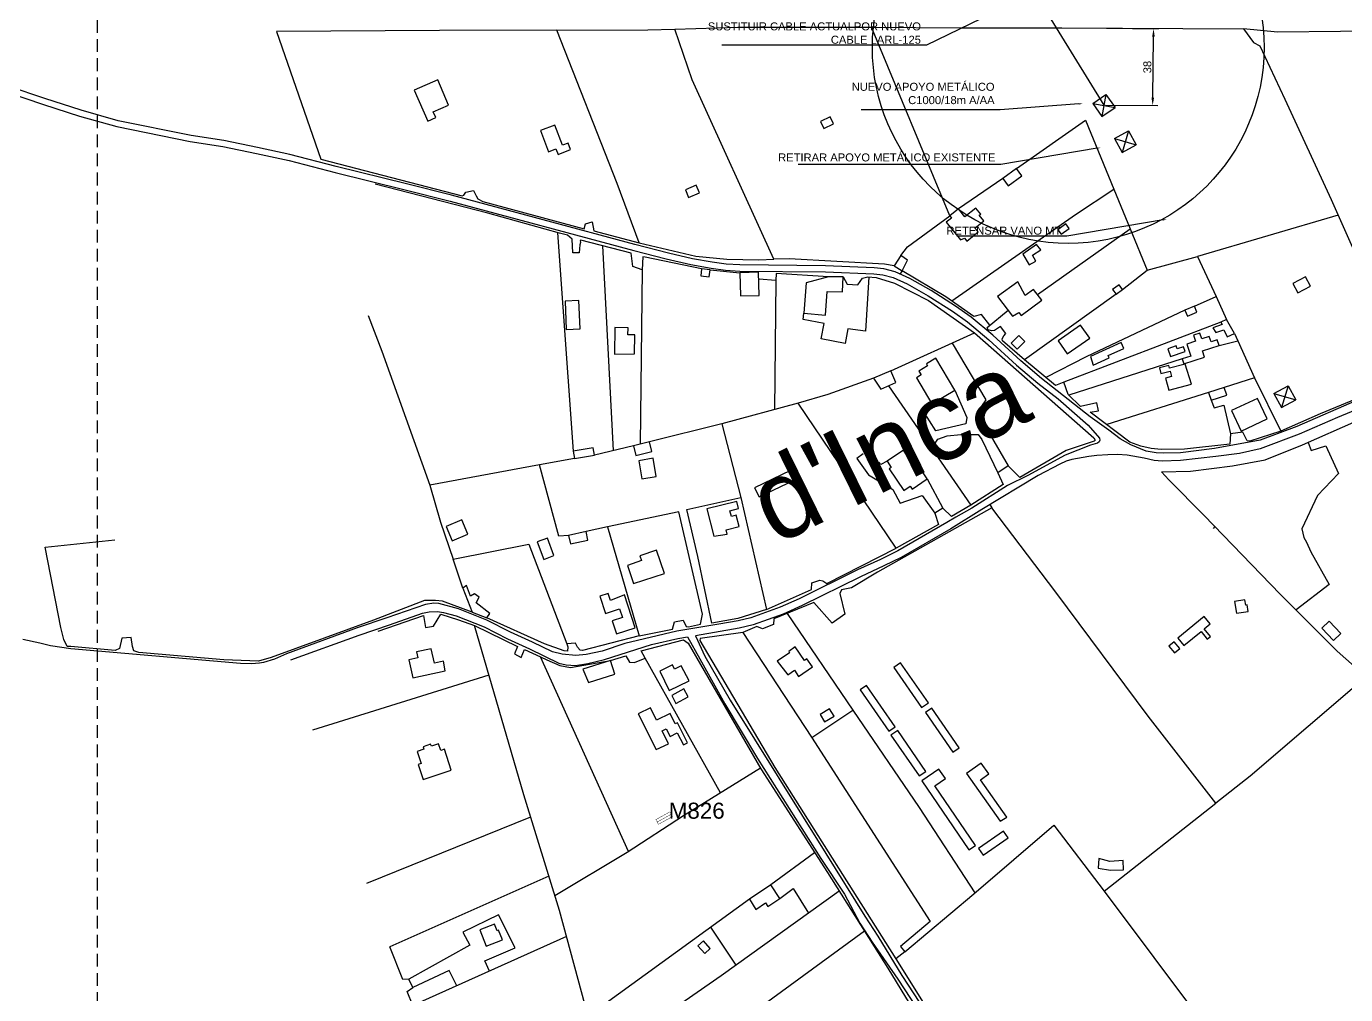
# Model space of a CAD drawing. Header units: millimetres. Extents: x 487814 to 495125, y 4392873 to 4398925.
# Drawn here: x 490261 to 490920, y 4396357 to 4396841 of the extents above; entities that cross this region are included whole.
import ezdxf
from ezdxf import colors
from ezdxf.entities.mleader import LeaderData, LeaderLine
from ezdxf.enums import TextEntityAlignment as Align
from ezdxf.math import Vec2, Vec3

# ---------------------------------------------------------------- set-up
doc = ezdxf.new("R2010")
doc.units = ezdxf.units.MM
doc.linetypes.add('TRAZOS2', pattern=[9.525, 6.35, -3.175])
for name, color, linetype in [('Cartografia_Base', 8, 'Continuous'), ('MT_CABLE_DESMUNTATGE', 3, 'TANCA'), ('MT_CABLE_EXISTENT', 5, 'Continuous'), ('MT_CABLE_NOU', 1, 'Continuous'), ('MT_TEXTES', 7, 'Continuous'), ('Portafusible_posicion', 100, 'Continuous'), ('Portafusible_rotulo', 100, 'Continuous'), ('SITUACIÓ', 4, 'Continuous'), ('Texto_Cartografia_Territorial', 7, 'Continuous'), ('Tramo_MT__15_S_E_Trazado', 5, 'TRAZOS2')]:
    doc.layers.add(name, color=color, linetype=linetype)
doc.styles.get("Standard").update_dxf_attribs({"font": 'arial.ttf'})
doc.linetypes.add('TANCA', pattern='A,1,[136,im3.shx,S=0.1,R=0,X=-0.1,Y=-0.1],0,[136,im3.shx,S=0.1,R=180,X=0.1,Y=0.1],0.0001', length=1.0001)
doc.dimstyles.new('im3', dxfattribs={"dimscale": 2, "dimtxt": 1, "dimasz": 1, "dimexe": 1.25, "dimexo": 0.625, "dimgap": 0.4, "dimtad": 1, "dimdsep": 46, "dimtxsty": 'Standard', "dimcen": 1, "dimclrd": 8, "dimclre": 8, "dimadec": 0, "dimazin": 0, "dimtfac": 1, "dimtmove": 0, "dimatfit": 3, "dimfxl": 1, "dimtfill": 1, "dimarcsym": 0})

# ---------------------------------------------------------------- blocks, each defined once
blk = doc.blocks.new('PORTAFUSIBLES')
at = {"color": 40, "flags": 128}
for points in [[(-1, -0.33, 0.05, 0.05, 0), (-1, 0.34, 0.05, 0.05, 0), (1, 0.34, 0.05, 0.05, 0), (1, -0.33, 0.05, 0.05, 0), (-1, -0.33, 0.05, 0.05, 0)], [(-1, 0, 0.05, 0.05, 0), (1, 0, 0.05, 0.05, 0)]]:
    blk.add_lwpolyline(points, format="xyseb", dxfattribs=at)
blk = doc.blocks.new('TM')
at = {"linetype": 'Continuous', "lineweight": -3}
for p, q in [((0.002, 0.002), (-0.002, -0.002)), ((-0.002, 0.002), (0.002, -0.002)), ((-0.002, 0.002), (-0.002, -0.002)), ((-0.002, 0.002), (0.002, 0.002)), ((0.002, 0.002), (0.002, -0.002)), ((-0.002, -0.002), (0.002, -0.002))]:
    blk.add_line(p, q, dxfattribs=at)
blk = doc.blocks.new('*D13')
at = {"layer": 'Defpoints', "color": 0, "transparency": 16777216}
for p in [(490799.1, 4396839.7), (490823.89, 4396839.43), (490798.68, 4396801.31)]:
    blk.add_point(p, dxfattribs=at)
at = {"layer": 'MT_TEXTES', "color": 8, "lineweight": -2, "transparency": 16777216}
for p, q in [((490800.35, 4396839.69), (490826.39, 4396839.4)), ((490823.51, 4396805.03), (490823.85, 4396835.43)), ((490799.93, 4396801.29), (490825.96, 4396801))]:
    blk.add_line(p, q, dxfattribs=at)
at = {"layer": 'MT_TEXTES', "color": 8, "transparency": 16777216}
for points in [[(490823.18, 4396835.43), (490824.51, 4396835.42), (490823.89, 4396839.43)], [(490822.84, 4396805.04), (490824.18, 4396805.02), (490823.46, 4396801.03)]]:
    blk.add_solid(points, dxfattribs=at)
at = {"layer": 'MT_TEXTES', "color": 0, "transparency": 16777216, "insert": (490820.83, 4396820.26), "char_height": 4, "attachment_point": 5, "rotation": 89.36271, "bg_fill": 3, "box_fill_scale": 1.1, "bg_fill_color": 256, "bg_fill_true_color": 13158600, "bg_fill_transparency": 0}
blk.add_mtext('38', dxfattribs=at)

msp = doc.modelspace()

# ---------------------------------------------------------------- linework, layer by layer
at = {"layer": 'Cartografia_Base'}
for p, q in [((490748.63, 4396764.55, 136.13), (490726.39, 4396749.37, 136.93)), ((490804.08, 4396759.21, 133.52), (490812.23, 4396739.42, 133.39)), ((490916.11, 4396746.26, 134.77), (490845.93, 4396725.51, 134.46)), ((490525.99, 4396737.47, 134.75), (490533.87, 4396628.22, 132.93)), ((490765.91, 4396706.54, 134.43), (490812.23, 4396739.42, 133.39)), ((490812.23, 4396739.42, 133.39), (490820.74, 4396718.77, 133.25)), ((490548.56, 4396730.93, 134.64), (490553.78, 4396628.56, 132.78)), ((490568.3, 4396718.89, 133.92), (490567.34, 4396631.82, 132.86)), ((490602.24, 4396718.88, 134.38), (490617.14, 4396717.43, 134.68)), ((490698.3, 4396718.43, 134.59), (490697.16, 4396716.82, 134.61)), ((490808.38, 4396709.15, 133.71), (490820.74, 4396718.77, 133.25)), ((490635.09, 4396713.63, 134.6), (490634.47, 4396648.92, 134.15)), ((490805.15, 4396706.72, 133.86), (490759.41, 4396673.94, 133.52)), ((490844.3, 4396700.71, 134.51), (490855.12, 4396705.59, 133.74)), ((490855.12, 4396705.59, 133.74), (490860.42, 4396694.07, 133.75)), ((490751.29, 4396698.55, 134.62), (490740.82, 4396689.97, 134.69)), ((490857.56, 4396692.72, 133.14), (490779.02, 4396662.68, 132.99)), ((490692.67, 4396668.44, 134.79), (490734.44, 4396687.4, 136.2)), ((490856.65, 4396681.09, 133.67), (490865.98, 4396683.45, 134.12)), ((490864.34, 4396687.07, 134.13), (490865.98, 4396683.45, 134.12)), ((490838.22, 4396674.34, 133.67), (490781.53, 4396656.24, 133.25)), ((490874.39, 4396664.89, 134.85), (490887.44, 4396638.26, 134.85)), ((490691.46, 4396660.85, 134), (490732.54, 4396601.28, 133.2)), ((490851.42, 4396657.64, 133.44), (490800.47, 4396641.54, 132.31)), ((490608.15, 4396641.91, 133.46), (490572.07, 4396632.95, 133.39)), ((490563.94, 4396631, 133.96), (490544.45, 4396626.32, 134.03)), ((490534.45, 4396624.67, 134.3), (490516.96, 4396621.41, 134.26)), ((490516.96, 4396621.41, 134.26), (490462.19, 4396611.33, 133.92)), ((490710.84, 4396614.39, 131.55), (490718.65, 4396599.72, 131.36)), ((490742.1, 4396601.55, 131.28), (490743, 4396600, 131.2)), ((490551.06, 4396590.43, 133.17), (490540.31, 4396588.13, 133.28)), ((490854.49, 4396590.58, 131.28), (490853.73, 4396589.68, 131.25)), ((490478.74, 4396559.82, 135.59), (490473.86, 4396574.27, 135.29)), ((490640.81, 4396547.17, 132.39), (490673.65, 4396498.87, 131.24)), ((490561.51, 4396428.22, 130.02), (490517.58, 4396525.44, 131.9)), ((490607.46, 4396457.45, 130.66), (490569.75, 4396524.77, 131.93)), ((490491.74, 4396516.39, 131.69), (490403.5, 4396488.88, 131.91)), ((490653.05, 4396485.12, 131.17), (490673.65, 4396498.87, 131.24)), ((490512.6, 4396445.39, 131.27), (490430.64, 4396412.11, 130.32)), ((490654.53, 4396427.52, 130.32), (490632.67, 4396411.51, 130.25)), ((490521.7, 4396415.83, 131.08), (490442.19, 4396380.56, 129.39)), ((490799.22, 4396408.4, 130.07), (490856.89, 4396331.41, 129.54)), ((490621.89, 4396404.41, 130.02), (490541.35, 4396345.92, 128.69)), ((490602.42, 4396390.27, 127.13), (490615.12, 4396371.33, 127.05)), ((490699.68, 4396378.01, 129.5), (490695.13, 4396374.49, 127.79)), ((490695.13, 4396374.49, 127.79), (490762.41, 4396267.37, 127.83))]:
    msp.add_line(p, q, dxfattribs=at)
for points in [[(490584.6, 4396839.24, 134.29), (490616.16, 4396840.15, 134.6), (490682.91, 4396840.18, 135.61)], [(490682.91, 4396840.18, 135.61), (490727.06, 4396839.8, 135.02), (490778.13, 4396839.83, 134.53), (490868.81, 4396839.45, 134.03)], [(490697.58, 4396726.04, 137.12), (490700.85, 4396730.35, 137.12), (490722.01, 4396745.86, 135.63), (490682.91, 4396840.18, 135.61)], [(490479.22, 4396756.17, 137.03), (490480.18, 4396757.78, 137.03), (490483.96, 4396758.61, 137.03), (490485.31, 4396755.84, 136.5), (490486.22, 4396754.42, 136.5), (490488.71, 4396753.04, 136.23), (490539.26, 4396739.36, 135.13), (490539.93, 4396741.97, 135.13), (490543.33, 4396742.9, 135.13), (490544.21, 4396738.48, 134.94), (490566.79, 4396732.42, 134.56), (490555.79, 4396762.01, 135.4), (490525.65, 4396838.64, 134.53), (490466.98, 4396838.54, 135.25), (490385.57, 4396838.03, 137.49), (490407.77, 4396774.16, 137.75), (490478.38, 4396755.82, 137.03), (490479.22, 4396756.17, 137.03)], [(490525.65, 4396838.64, 135.25), (490571.14, 4396838.86, 134.15), (490584.6, 4396839.24, 134.29)], [(490634.11, 4396724.17, 134.96), (490593.32, 4396813.93, 135.4), (490584.6, 4396839.24, 134.29)], [(490948.81, 4396838.29, 132.8), (490885.92, 4396837.71, 133.64), (490868.81, 4396839.45, 134.03)], [(490868.81, 4396839.45, 134.03), (490873.79, 4396832.6, 133.15), (490876.94, 4396830.95, 132.95), (490889.48, 4396804.22, 132.97), (490912.65, 4396753.98, 133.41), (490928.01, 4396719.58, 135.08), (490933.62, 4396708.83, 135.18), (490939.61, 4396699.99, 134.99), (490946.53, 4396691.27, 134.92), (490961.58, 4396675.08, 135.02), (490966.22, 4396669.63, 135.07), (490940.58, 4396660.8, 136.1), (490907.14, 4396646.98, 135.07), (490887.44, 4396638.26, 134.85)], [(490471.59, 4396801.16, 135.06), (490466.23, 4396813.91, 135), (490454.4, 4396808.76, 135), (490461.14, 4396793.25, 135.41), (490465.18, 4396795.01, 135.32), (490463.95, 4396797.84, 135.21), (490471.59, 4396801.16, 135.06)], [(490250.92, 4396807.63, 136.95), (490269.15, 4396801.62, 136.7), (490287.21, 4396795.73, 136.57), (490305.77, 4396790.47, 136.9), (490342.48, 4396782.99, 136.83), (490358.73, 4396780.58, 136.69), (490375.65, 4396777.11, 136.65), (490391.84, 4396773.52, 136.79), (490414.91, 4396767.59, 136.85), (490449.27, 4396759.14, 136.68), (490472.44, 4396753.2, 136.18), (490564.19, 4396728.56, 133.53), (490580.3, 4396724.46, 133.52), (490592.72, 4396721.5, 133.6), (490602.86, 4396719.67, 133.64), (490609.91, 4396718.76, 133.76), (490617.18, 4396718.32, 133.91), (490659.95, 4396717.9, 134.79), (490684.09, 4396716.85, 134.53), (490688.63, 4396716.37, 134.53), (490693.8, 4396715.03, 134.63), (490700.69, 4396711.84, 134.57), (490711.23, 4396705.91, 133.96), (490723.34, 4396698.25, 133.75), (490730.87, 4396692.86, 133.37), (490741.56, 4396683.85, 132.82), (490755.48, 4396671.3, 132.7), (490766.01, 4396662.27, 132.68), (490776.15, 4396654.4, 131.97), (490791.14, 4396641.25, 131.73), (490796.93, 4396634.75, 131.59), (490797.09, 4396633.79, 131.58), (490796.69, 4396632.87, 131.54), (490795.82, 4396632.21, 131.49), (490792.44, 4396631.34, 131.4), (490779.66, 4396626.28, 131.24), (490761.07, 4396616.09, 131.32), (490750.89, 4396611.15, 131.34), (490733.01, 4396599.73, 131.25), (490725.02, 4396595.34, 131.33), (490720.55, 4396592.56, 131.34), (490696.13, 4396578.46, 131.21), (490687.42, 4396574.13, 131.1), (490676.01, 4396568.93, 131.08), (490646.75, 4396554.43, 131), (490637.29, 4396550.24, 130.98), (490622.64, 4396544.92, 130.81), (490616.26, 4396543.51, 130.41), (490606.61, 4396541.72, 130.3), (490585.59, 4396538.32, 130.01), (490559.71, 4396532.16, 130.49), (490548.36, 4396528.31, 130.32), (490540.4, 4396526.67, 130.33), (490535.14, 4396526.11, 130.44), (490528.41, 4396526.88, 130.52), (490523.49, 4396527.96, 131.14), (490513.57, 4396532.75, 131.74), (490502.54, 4396537.79, 131.74), (490490.78, 4396543.84, 132.36), (490476.54, 4396549.42, 132.67), (490466.75, 4396552.09, 132.71), (490464.21, 4396552.23, 132.62), (490459.99, 4396551.71, 132.32), (490440.77, 4396544.94, 132.44), (490425.92, 4396539.9, 132.39), (490390.56, 4396527.03, 133.04), (490387.63, 4396525.57, 133.04), (490384.59, 4396524.3, 133.24), (490379.1, 4396522.67, 133.36), (490377.05, 4396522.38, 133.32), (490373.04, 4396522.03, 133.33), (490367.6, 4396522.2, 133.35), (490282.78, 4396529.47, 136.6), (490272.7, 4396530.92, 137), (490267.32, 4396532.27, 136.98), (490258.87, 4396534.12, 136.89)], [(490925.37, 4396653.57, 133.78), (490895.51, 4396640.66, 132.62), (490877.24, 4396633.85, 132.13), (490854.4, 4396629.53, 131.72), (490837.34, 4396627.36, 131.2), (490828.69, 4396627.33, 131.08), (490825.28, 4396627.5, 131.1), (490820.26, 4396628.3, 131.03), (490812.62, 4396631.41, 131.54), (490807.16, 4396634.48, 131.53), (490801.6, 4396638.73, 131.66), (490792.26, 4396645.49, 131.73), (490767.94, 4396664.6, 132.68), (490757.64, 4396673.43, 132.7), (490743.5, 4396686.17, 132.82), (490732.8, 4396695.2, 133.37), (490724.98, 4396700.79, 133.75), (490712.79, 4396708.51, 133.96), (490702.09, 4396714.54, 134.57), (490694.83, 4396717.9, 134.63), (490689.16, 4396719.35, 134.53), (490684.28, 4396719.89, 134.53), (490659.98, 4396720.93, 134.79), (490617.2, 4396721.35, 133.91), (490610.34, 4396721.76, 133.76), (490603.29, 4396722.68, 133.64), (490593.4, 4396724.46, 133.6), (490581.48, 4396727.29, 133.52), (490564.66, 4396731.56, 133.53), (490472.99, 4396756.19, 136.18), (490450.6, 4396761.93, 136.68), (490415.42, 4396770.58, 136.85), (490392.26, 4396776.53, 136.79), (490376.13, 4396780.11, 136.65), (490359.31, 4396783.56, 136.69), (490342.9, 4396785.99, 136.83), (490306.48, 4396793.42, 136.9), (490288.04, 4396798.65, 136.57), (490269.83, 4396804.59, 136.7), (490251.95, 4396810.48, 136.95)], [(490659.12, 4396789.56, 138.59), (490663.91, 4396791.89, 138.59), (490662.23, 4396795.34, 138.59), (490657.44, 4396793.01, 138.59), (490659.12, 4396789.56, 138.59)], [(490526.27, 4396776.63, 133.85), (490532.55, 4396779.03, 133.6), (490531.32, 4396782.25, 133.65), (490528.48, 4396781.17, 133.76), (490524.66, 4396791.2, 133.9), (490517.48, 4396788.47, 134.18), (490521.52, 4396777.87, 134.03), (490525.23, 4396779.36, 133.89), (490526.27, 4396776.63, 133.85)], [(490755.46, 4396769.54, 134.39), (490789.87, 4396793.68, 133.75), (490804.08, 4396759.21, 133.52)], [(490751.3, 4396760.91, 136.66), (490758.13, 4396765.9, 136.66), (490755.46, 4396769.54, 136.66), (490748.63, 4396764.55, 136.66), (490751.3, 4396760.91, 136.66)], [(490598.03, 4396719.4, 134.38), (490569.86, 4396725.28, 134.6), (490568.63, 4396725.41, 134.6), (490568.3, 4396718.89, 134.53), (490563.6, 4396720.52, 134.56), (490562.81, 4396727.3, 134.6), (490537.7, 4396733.7, 135.17), (490537.41, 4396733.57, 135.17), (490537.49, 4396732.51, 135.17), (490537.16, 4396731.36, 135.17), (490536.77, 4396727.35, 135.02), (490533.76, 4396727.34, 135.13), (490533.39, 4396734.23, 135.66), (490531.02, 4396736.27, 135.85), (490527.03, 4396737.18, 135.93), (490491.28, 4396747.19, 136.23), (490434.89, 4396761.68, 138.05)], [(490591.55, 4396755.13, 138.06), (490596.91, 4396757.42, 138.06), (490595.29, 4396761.22, 138.06), (490589.93, 4396758.93, 138.06), (490591.55, 4396755.13, 138.06)], [(490723.07, 4396703.38, 134.66), (490784.85, 4396746.64, 135.26), (490804.08, 4396759.21, 133.52)], [(490727.39, 4396733.95, 133.79), (490729.38, 4396734.73, 133.77), (490730.53, 4396733.29, 133.76), (490736.22, 4396737.85, 133.69), (490734.65, 4396739.8, 133.71), (490739.1, 4396743.37, 133.66), (490736.82, 4396746.2, 133.68), (490737.52, 4396746.76, 133.68), (490735.11, 4396749.77, 133.71), (490729.6, 4396745.36, 133.77), (490726.39, 4396749.37, 133.81), (490722.01, 4396745.86, 133.86), (490722.87, 4396744.79, 133.85), (490720.33, 4396742.75, 133.88), (490727.39, 4396733.95, 133.79)], [(490777.68, 4396736.66, 135.42), (490781.71, 4396739.59, 135.42), (490780.01, 4396741.92, 135.42), (490775.99, 4396738.98, 135.42), (490777.68, 4396736.66, 135.42)], [(490566.79, 4396732.42, 135.02), (490595.09, 4396725.79, 134.56), (490610.7, 4396724.19, 134.72), (490626.61, 4396723.96, 134.83), (490634.11, 4396724.17, 134.96)], [(490761.77, 4396721.34, 135.98), (490765.14, 4396723.21, 135.98), (490763.37, 4396726.32, 135.98), (490767.62, 4396728.84, 135.98), (490765.47, 4396731.54, 135.98), (490758.58, 4396726.71, 135.98), (490761.77, 4396721.34, 135.98)], [(490694.19, 4396720.96, 135.82), (490689.49, 4396721.74, 135.97), (490641.86, 4396724.38, 135.1), (490634.11, 4396724.17, 134.96)], [(490698.3, 4396718.43, 137.61), (490701, 4396723.72, 137.61), (490697.58, 4396726.04, 137.61), (490694.19, 4396720.96, 137.61), (490698.3, 4396718.43, 137.61)], [(490820.74, 4396718.77, 133.25), (490845.93, 4396725.51, 133.71), (490855.12, 4396705.59, 133.74)], [(490601.81, 4396715.42, 135.72), (490602.24, 4396718.88, 135.72), (490598.03, 4396719.4, 135.72), (490597.6, 4396715.95, 135.72), (490601.81, 4396715.42, 135.72)], [(490617.46, 4396705.86, 133.47), (490626.8, 4396706.12, 133.81), (490626.48, 4396717.68, 134.23), (490617.14, 4396717.43, 133.88), (490617.46, 4396705.86, 133.47)], [(490661.51, 4396715.48, 137.41), (490635.33, 4396717.02, 136.04), (490635.09, 4396713.63, 135.78), (490626.58, 4396714.27, 135.25)], [(490681.61, 4396715.33, 134.46), (490679.92, 4396688.25, 133.61), (490671.07, 4396689.37, 133.55), (490669.82, 4396682.01, 133.3), (490657.84, 4396684.5, 133.49), (490659.22, 4396692.11, 133.77), (490648.74, 4396694.11, 133.74), (490649.16, 4396697.33, 133.87)], [(490659.88, 4396696.32, 133.93), (490660.72, 4396708.03, 134.38), (490668.38, 4396707.83, 134.24), (490668.78, 4396715.36, 134.53), (490661.51, 4396715.48, 134.66), (490650.24, 4396712.37, 134.41), (490649.16, 4396697.33, 133.87), (490659.88, 4396696.32, 133.93)], [(490668.78, 4396715.36, 137.45), (490670.8, 4396711.77, 136.61), (490676.19, 4396711.49, 136.76), (490678.42, 4396714.81, 137.11), (490681.12, 4396715.37, 137.14), (490685.2, 4396715.02, 137.33), (490694.5, 4396712.18, 137.26), (490711.36, 4396703.64, 137.14), (490734.44, 4396687.4, 136.2)], [(490887.44, 4396638.26, 134.85), (490872.02, 4396633.31, 134.54), (490870.69, 4396633.36, 134.54), (490868.59, 4396637.72, 134.54), (490862.38, 4396637, 134.54), (490862.09, 4396631.83, 134.88), (490839.43, 4396629.19, 134.85), (490827.74, 4396629.05, 134.66), (490822.78, 4396629.63, 134.66), (490817.61, 4396630.73, 134.66), (490812.09, 4396632.79, 134.66), (490792.26, 4396647.69, 134.85), (490796.38, 4396648.49, 134.54), (490795.47, 4396652.48, 134.51), (490787.44, 4396650.65, 134.51), (490781.2, 4396656.54, 134.51), (490779.02, 4396662.68, 134.51), (490774.87, 4396661.05, 134.51), (490759.41, 4396673.94, 135.45), (490748.37, 4396683.43, 135.3), (490748.26, 4396684.39, 135.3), (490749.07, 4396685.94, 135.3), (490749.99, 4396687.1, 135.64), (490747.35, 4396690.64, 135.68), (490744.34, 4396688.63, 135.68), (490742.84, 4396688.43, 135.68), (490741.27, 4396688.96, 135.68), (490740.82, 4396689.97, 135.68), (490742.13, 4396691.25, 135.68), (490737.98, 4396696.63, 135.68), (490734.1, 4396695.51, 135.53), (490720.13, 4396705.49, 136.25), (490698.3, 4396718.43, 137.2)], [(490896.01, 4396707.43, 137.93), (490902.32, 4396710.82, 137.93), (490899.82, 4396715.48, 137.93), (490893.51, 4396712.09, 137.93), (490896.01, 4396707.43, 137.93)], [(490753.45, 4396695.74, 132.9), (490756.51, 4396697.63, 132.87), (490757.74, 4396696.03, 132.81), (490768.03, 4396703.79, 132.69), (490763.91, 4396709.15, 132.86), (490759.71, 4396706.13, 132.91), (490756.09, 4396712.9, 133.09), (490745.88, 4396705.59, 133.22), (490753.45, 4396695.74, 132.9)], [(490805.15, 4396706.72, 135.04), (490808.38, 4396709.15, 135.04), (490806.64, 4396711.45, 135.04), (490803.42, 4396709.02, 135.04), (490805.15, 4396706.72, 135.04)], [(490530.42, 4396689.09, 132.34), (490537.35, 4396689.39, 132.07), (490536.74, 4396703.55, 132.68), (490529.81, 4396703.26, 132.94), (490530.42, 4396689.09, 132.34)], [(490431.36, 4396696.09, 136.95), (490438.26, 4396678.27, 136.12), (490462.19, 4396611.33, 133.92)], [(490839.53, 4396698.71, 134.51), (490790.17, 4396675.39, 133.14), (490770.1, 4396665.03, 133.14)], [(490840.8, 4396695.67, 134.7), (490845.57, 4396697.67, 134.7), (490844.3, 4396700.71, 134.7), (490839.53, 4396698.71, 134.7), (490840.8, 4396695.67, 134.7)], [(490554.49, 4396676.78, 131.37), (490564.42, 4396677, 131.56), (490564.59, 4396686.37, 131.87), (490561.19, 4396686.43, 131.81), (490561.25, 4396689.92, 131.93), (490554.74, 4396690.05, 131.85), (490554.49, 4396676.78, 131.37)], [(490780.74, 4396676.85, 132.33), (490792.04, 4396684.73, 132.06), (490787.47, 4396691.28, 132.06), (490776.17, 4396683.41, 132.31), (490780.74, 4396676.85, 132.33)], [(490854.95, 4396687.61, 135.11), (490859.05, 4396688.98, 135.11), (490860.68, 4396685.43, 135.11), (490864.34, 4396687.07, 135.11), (490860.42, 4396694.07, 135.11), (490857.56, 4396692.72, 135.11), (490858.25, 4396691.59, 135.11), (490853.45, 4396689.86, 135.11), (490854.95, 4396687.61, 135.11)], [(490723.26, 4396682.33, 132.98), (490740.06, 4396653.97, 132.25), (490735.73, 4396647.6, 132.19), (490751.32, 4396620.9, 131.56)], [(490734.44, 4396687.4, 136.2), (490794.07, 4396634.96, 134.11), (490794.77, 4396633.72, 134.11), (490794.22, 4396633.19, 134.11), (490780.19, 4396628.63, 134.11), (490757.1, 4396615.13, 133.96), (490751.32, 4396620.9, 134.34), (490746.04, 4396617.38, 134.34), (490748.75, 4396611.54, 134.34), (490732.54, 4396601.28, 133.2)], [(490755.8, 4396679.18, 135.3), (490759.64, 4396683.05, 135.3), (490756.58, 4396686.08, 135.3), (490752.75, 4396682.2, 135.3), (490755.8, 4396679.18, 135.3)], [(490793.64, 4396671.21, 131.78), (490801.68, 4396674.86, 131.67), (490801.14, 4396676.07, 131.68), (490809.04, 4396679.65, 131.58), (490807.73, 4396682.53, 131.6), (490792.35, 4396675.55, 131.9), (490793.64, 4396671.21, 131.78)], [(490839.05, 4396671.84, 131.74), (490849.41, 4396675.31, 132), (490848.37, 4396678.4, 132.01), (490856.65, 4396681.09, 132.21), (490855.69, 4396683.95, 132.22), (490852.64, 4396682.93, 132.14), (490851.74, 4396685.6, 132.14), (490847.99, 4396684.34, 132.05), (490847, 4396687.29, 132.05), (490843.89, 4396686.25, 131.97), (490844.91, 4396683.22, 131.97), (490840.46, 4396681.73, 131.86), (490842.46, 4396675.77, 131.85), (490838.22, 4396674.34, 131.75), (490839.05, 4396671.84, 131.74)], [(490865.98, 4396683.45, 134.12), (490874.39, 4396664.89, 134.09), (490859.2, 4396660.1, 133.75)], [(490832.44, 4396675.52, 134.92), (490839.72, 4396678.01, 134.92), (490838.81, 4396680.4, 134.92), (490835.7, 4396679.34, 134.92), (490835.17, 4396680.89, 134.92), (490831.08, 4396679.5, 134.92), (490832.44, 4396675.52, 134.92)], [(490713.17, 4396651.85, 132.15), (490724.64, 4396658.69, 132.32), (490715.1, 4396674.68, 132.73), (490710.35, 4396671.97, 132.66), (490710.97, 4396670.93, 132.61), (490706.61, 4396668.33, 132.54), (490707.78, 4396666.37, 132.44), (490705.37, 4396664.93, 132.4), (490713.17, 4396651.85, 132.15)], [(490831.46, 4396658.72, 131.41), (490842.94, 4396661.72, 131.74), (490839.72, 4396671.72, 131.76), (490831.94, 4396669.68, 131.56), (490831.55, 4396671.15, 131.57), (490826.86, 4396669.93, 131.41), (490827.59, 4396667.14, 131.4), (490832.12, 4396668.32, 131.55), (490832.84, 4396665.57, 131.53), (490829.88, 4396664.79, 131.44), (490831.46, 4396658.72, 131.41)], [(490683.9, 4396664.69, 133.24), (490661.1, 4396656.58, 133.46), (490646.33, 4396652.19, 133.44)], [(490687.6, 4396659.19, 132.36), (490695.15, 4396662.62, 132.42), (490692.67, 4396668.44, 132.74), (490683.9, 4396664.69, 132.62), (490687.6, 4396659.19, 132.36)], [(491018.17, 4396569.28, 134.61), (490938.82, 4396507.83, 132.98), (490915.58, 4396528.3, 133.63), (490887.24, 4396556.87, 133.25), (490849.13, 4396596.09, 132.83), (490831.57, 4396613.9, 132.6), (490827.85, 4396617.98, 133.36), (490842.28, 4396618.32, 133.32), (490863.41, 4396620.99, 133.7), (490879.68, 4396623.95, 134.08), (490898.34, 4396631.42, 134.46), (490925.43, 4396643.46, 136.25), (490928.43, 4396640.63, 135.72), (490936.19, 4396643.4, 135.72), (490936.28, 4396648.01, 136.1), (490953.24, 4396653.65, 135.72), (490961.82, 4396655.62, 135.79), (490958.87, 4396661.48, 136.28), (490967.27, 4396663.26, 136.63), (490971.2, 4396663.26, 136.63), (490974.45, 4396662.83, 136.63), (490983.59, 4396659.26, 136.63)], [(490941.9, 4396656.01, 134.31), (490915.9, 4396645.12, 133.58), (490896.71, 4396636.84, 132.69), (490877.1, 4396629.4, 132.08), (490866.78, 4396627.11, 132.06), (490854.97, 4396625.56, 131.56), (490837.34, 4396623.57, 131.51), (490828.2, 4396623.22, 131.3), (490824.21, 4396623.66, 131.18), (490819.2, 4396624.81, 131.06), (490810.76, 4396626.23, 131.68), (490805.85, 4396626.61, 131.64), (490801.01, 4396626.51, 131.57), (490795.59, 4396626.07, 131.44), (490791.49, 4396625.56, 131.39), (490783.03, 4396624.11, 131.3), (490780.23, 4396623.23, 131.37), (490777, 4396621.74, 131.37), (490766.22, 4396616.04, 131.29), (490738.15, 4396599.17, 131.29), (490722.61, 4396589.52, 131.34), (490697.77, 4396575.17, 131.21), (490689.17, 4396570.89, 131.1), (490677.43, 4396565.54, 131.08), (490648.3, 4396551.1, 131), (490638.71, 4396546.85, 130.98), (490623.73, 4396541.41, 130.81), (490616.74, 4396539.86, 130.41), (490594.99, 4396536.05, 130.01), (490599.67, 4396525.85, 129.52), (490612.24, 4396503.77, 129.7), (490660.18, 4396427.12, 129.42), (490679.53, 4396395.8, 127.84), (490686.03, 4396385.88, 127.57), (490698.07, 4396366.13, 127.72), (490727.01, 4396321.81, 126.46)], [(490724.64, 4396658.69, 132.32), (490730.63, 4396645.06, 132.15), (490730.12, 4396642, 132.09), (490715.08, 4396638.43, 131.95), (490708.71, 4396648.37, 132.07), (490713.17, 4396651.85, 132.15)], [(490852.66, 4396653.75, 134.89), (490860.44, 4396656.21, 134.89), (490859.2, 4396660.1, 134.89), (490851.42, 4396657.64, 134.89), (490852.66, 4396653.75, 134.89)], [(490630.54, 4396549.11, 132.86), (490652.94, 4396559.08, 132.59), (490653.19, 4396562.4, 132.59), (490657.11, 4396563.82, 132.59), (490658.65, 4396563.44, 132.59), (490660.63, 4396562.09, 132.59), (490695.22, 4396579.77, 133.31), (490646.33, 4396652.19, 133.44), (490608.15, 4396641.91, 133.46), (490617.6, 4396605.12, 132.9), (490630.54, 4396549.11, 132.86)], [(490852.66, 4396653.75, 131.89), (490854.11, 4396649.92, 131.89), (490858.94, 4396651.2, 132.01), (490862.38, 4396637, 131.99)], [(490867.7, 4396638.34, 132.15), (490880.65, 4396644.4, 132.3), (490875.86, 4396654.64, 132.46), (490862.91, 4396648.58, 132.07), (490867.7, 4396638.34, 132.15)], [(490712.99, 4396629.63, 131.8), (490716.1, 4396634.35, 131.89), (490720.69, 4396635.88, 131.94), (490727.57, 4396636.65, 131.99), (490736.24, 4396636.65, 131.95), (490738.02, 4396634.1, 131.88), (490746.04, 4396617.38, 131.5)], [(490534.45, 4396624.67, 134.89), (490544.45, 4396626.32, 134.89), (490543.87, 4396629.87, 134.89), (490533.87, 4396628.22, 134.89), (490534.45, 4396624.67, 134.89)], [(490565.11, 4396626.12, 135.68), (490573.24, 4396628.07, 135.68), (490572.07, 4396632.95, 135.68), (490563.94, 4396631, 135.68), (490565.11, 4396626.12, 135.68)], [(490901.12, 4396632.66, 133.74), (490902.6, 4396628.59, 133.59), (490909.98, 4396630.94, 134.69), (490916.35, 4396617.14, 134.88), (490905.75, 4396606.1, 134.35), (490898.02, 4396589.52, 133.97), (490898.99, 4396585.17, 133.97), (490900.39, 4396582.8, 133.97), (490902.54, 4396577.94, 133.97), (490911.61, 4396561.61, 133.82), (490895.14, 4396548.91, 132.94)], [(490573.89, 4396624.71, 130.94), (490566.7, 4396623.5, 130.88), (490568.09, 4396614.52, 130.81), (490575.3, 4396615.64, 130.86), (490573.89, 4396624.71, 130.94)], [(490678.82, 4396626.88, 131.56), (490675.59, 4396624.67, 131.51), (490681.45, 4396616.52, 131.41), (490693.68, 4396609.13, 131.37), (490697.25, 4396602.25, 131.34), (490708.2, 4396606.07, 131.4), (490714.6, 4396597.27, 131.34)], [(490690.71, 4396623.27, 131.57), (490687.56, 4396621.61, 131.53), (490686.64, 4396622.7, 131.54)], [(490699.06, 4396608.56, 131.39), (490702.34, 4396610.7, 131.44), (490703.29, 4396609.29, 131.42), (490710.84, 4396614.39, 131.55), (490706.63, 4396620.63, 131.62), (490705.83, 4396620.09, 131.61), (490701.51, 4396626.48, 131.68), (490700.78, 4396625.98, 131.67), (490698.89, 4396628.79, 131.71), (490690.71, 4396623.27, 131.57), (490692.84, 4396620.1, 131.53), (490691.76, 4396619.37, 131.51), (490699.06, 4396608.56, 131.39)], [(490531.43, 4396586.04, 132.97), (490526.64, 4396585.75, 132.55), (490516.96, 4396621.41, 134.26)], [(490626.75, 4396605.41, 130.97), (490644.65, 4396613.91, 131.3), (490642.44, 4396618.55, 131.24), (490624.49, 4396610.02, 131.03), (490626.75, 4396605.41, 130.97)], [(490462.19, 4396611.33, 133.92), (490467.58, 4396592.82, 134.91), (490473.86, 4396574.27, 135.29)], [(490630.54, 4396549.11, 132.86), (490616.13, 4396544.69, 132.59), (490603.2, 4396542.34, 132.14), (490596.13, 4396575.6, 130.55), (490590.67, 4396599.13, 130.48), (490617.6, 4396605.12, 132.9)], [(490604.18, 4396585.76, 130.58), (490610.85, 4396586.73, 130.63), (490610.29, 4396588.94, 130.66), (490616.75, 4396590.59, 130.71), (490615.3, 4396596.27, 130.79), (490612.93, 4396595.67, 130.77), (490612.2, 4396598.53, 130.8), (490616.51, 4396599.63, 130.84), (490615.6, 4396603.18, 130.88), (490600.7, 4396599.37, 130.76), (490604.18, 4396585.76, 130.58)], [(490566.87, 4396535.9, 132.72), (490583.46, 4396539.25, 132.18), (490584.52, 4396542.99, 132.18), (490588.79, 4396543.87, 132.18), (490590.35, 4396540.57, 132.21), (490591.5, 4396540.42, 132.71), (490597.48, 4396541.78, 129.93), (490598.5, 4396546.76, 130.18), (490586.71, 4396598.02, 132.82), (490551.06, 4396590.43, 133.17), (490566.87, 4396535.9, 132.72)], [(490743, 4396600, 132.35), (490685.91, 4396567.71, 132.08), (490672.95, 4396559.9, 132.16), (490668.01, 4396558.94, 132.16), (490667.16, 4396557.2, 132.16), (490669.58, 4396546.81, 131.4), (490663.2, 4396542.22, 131.47), (490654.14, 4396552.6, 131.66), (490634.08, 4396544.42, 132.12), (490634.04, 4396541.63, 132.16), (490628.48, 4396539.41, 131.32), (490625.68, 4396540.67, 131.32), (490618.59, 4396537.71, 131.02), (490652.95, 4396485.27, 129.92), (490712.27, 4396393.15, 128.36), (490697.49, 4396380.71, 128.59), (490699.68, 4396378.01, 128.55), (490734, 4396406.99, 129.2), (490773.99, 4396441.4, 130.79), (490799.22, 4396408.4, 130.49), (490855.09, 4396452.37, 130.98), (490821.26, 4396495.81, 131.66), (490774.98, 4396557.87, 131.63), (490743, 4396600, 132.35)], [(490732.54, 4396601.28, 133.2), (490722.96, 4396595.56, 133.35), (490718.65, 4396599.72, 133.96), (490714.6, 4396597.27, 133.65), (490716.46, 4396591.65, 133.12), (490695.22, 4396579.77, 133.31)], [(490473.32, 4396583.43, 132.03), (490481.18, 4396586.71, 131.85), (490478.16, 4396593.96, 131.76), (490470.3, 4396590.68, 131.94), (490473.32, 4396583.43, 132.03)], [(490483.4, 4396547.72, 134.3), (490468.55, 4396553.37, 133.92), (490465.11, 4396553.65, 133.84), (490459.56, 4396553.62, 133.73), (490434, 4396543.86, 133.73), (490382.98, 4396525.2, 134.38), (490376.56, 4396523.34, 134.38), (490359.22, 4396523.95, 134.53), (490316.71, 4396527.64, 136.54), (490314.22, 4396528.47, 136.8), (490313.61, 4396530.66, 136.95), (490312.88, 4396535.06, 137.18), (490308.25, 4396534.86, 137.67), (490307.12, 4396529.67, 137.67), (490304.95, 4396528.57, 137.67), (490282.76, 4396530.68, 137.9), (490280.89, 4396530.67, 137.42), (490279.27, 4396534.1, 137.85), (490277.76, 4396540.13, 138.07), (490269.95, 4396580.35, 139.27), (490304.71, 4396584, 139.67)], [(490519.11, 4396574.17, 131.15), (490524.26, 4396576.13, 131.1), (490520.94, 4396584.84, 131.07), (490515.8, 4396582.88, 131.31), (490519.11, 4396574.17, 131.15)], [(490532.58, 4396581.98, 133.71), (490541.25, 4396583.72, 133.71), (490540.31, 4396588.13, 133.71), (490531.43, 4396586.04, 133.71), (490532.58, 4396581.98, 133.71)], [(490473.86, 4396574.27, 135.29), (490511.75, 4396581.83, 132.25), (490530.65, 4396531.9, 132.91)], [(490564.04, 4396562.06, 130.22), (490579.56, 4396567.18, 130.2), (490575.57, 4396578.81, 130.34), (490567.19, 4396575.93, 130.26), (490567.99, 4396573.59, 130.23), (490560.92, 4396571.16, 130.27), (490564.04, 4396562.06, 130.22)], [(490490.75, 4396544.95, 132.35), (490492.22, 4396547.13, 132.29), (490485.37, 4396552.52, 132.41), (490486.83, 4396555.34, 132.34), (490484.51, 4396557.03, 132.39), (490482.53, 4396555.72, 132.45), (490480.55, 4396561.19, 132.32), (490478.74, 4396559.82, 132.37), (490483.4, 4396547.72, 132.51), (490490.75, 4396544.95, 132.35)], [(490559.45, 4396556.42, 130.27), (490552.52, 4396553.63, 130.51), (490551.37, 4396557.17, 130.52), (490547.18, 4396555.81, 130.46), (490549.97, 4396547.21, 130.45), (490557.04, 4396549.51, 130.41), (490558.44, 4396545.19, 130.41), (490553.3, 4396543.52, 130.47), (490555.42, 4396537, 130.46), (490564.77, 4396540.04, 130.26), (490559.45, 4396556.42, 130.27)], [(490865.28, 4396547.25, 134.46), (490871.15, 4396548.12, 134.46), (490870.71, 4396551.43, 134.46), (490869.95, 4396551.32, 134.46), (490869.56, 4396553.96, 134.46), (490864.4, 4396553.19, 134.46), (490865.28, 4396547.25, 134.46)], [(490392.67, 4396523.9, 133.02), (490426.92, 4396536.36, 132.39), (490442.05, 4396541.49, 132.44), (490458.62, 4396547.36, 132.55), (490461.88, 4396548.02, 132.54), (490466.03, 4396548.1, 132.6), (490469.02, 4396547.6, 132.67), (490475.38, 4396545.93, 132.67), (490489.29, 4396540.48, 132.36), (490500.95, 4396534.48, 131.74), (490512.01, 4396529.43, 131.74), (490526.75, 4396522.36, 130.72), (490530.4, 4396521.39, 130.71), (490535.04, 4396521.16, 130.69), (490541.17, 4396522.07, 130.63), (490549.58, 4396524.17, 130.64), (490573.05, 4396531.61, 130.08), (490586.23, 4396534.7, 130.01), (490590.95, 4396535.43, 130.01), (490597.19, 4396524.55, 129.85), (490609.57, 4396501.99, 129.72), (490625.96, 4396474.66, 129.73), (490657.56, 4396424.63, 129.34), (490669.37, 4396406.82, 128.77), (490677.03, 4396392.35, 128.41), (490683.32, 4396382.82, 127.84), (490696.13, 4396364.38, 127.72), (490724.87, 4396320.35, 126.46)], [(490436.34, 4396538.31, 133.97), (490458.97, 4396546.07, 134.12), (490459.99, 4396540.11, 134.01), (490464.12, 4396540.78, 133.93), (490467.73, 4396546.82, 133.97), (490476.47, 4396543.95, 133.97), (490484.55, 4396541.07, 132.73)], [(490530.65, 4396531.9, 132.91), (490531.18, 4396530.48, 132.93), (490531.07, 4396528.32, 132.52), (490529.29, 4396528.45, 132.4), (490519.59, 4396532.03, 132.48), (490490.75, 4396544.95, 133.28)], [(490839, 4396531.08, 130.54), (490847.64, 4396538.15, 130.81), (490850.75, 4396534.35, 130.85), (490852.36, 4396535.67, 130.89), (490849.23, 4396539.5, 130.84), (490852.19, 4396541.92, 130.91), (490849.15, 4396545.63, 130.81), (490836.01, 4396534.88, 130.39), (490839, 4396531.08, 130.54)], [(490484.55, 4396541.07, 132.73), (490506.01, 4396530.61, 132.2), (490504.51, 4396527.03, 131.7), (490507.91, 4396525.09, 131.51), (490509.46, 4396529.11, 131.55), (490517.58, 4396525.44, 131.9)], [(490541.92, 4396343.82, 128.48), (490526.96, 4396398.71, 129.54), (490509.2, 4396456.42, 131.32), (490484.55, 4396541.07, 132.73)], [(490618.59, 4396537.71, 130.26), (490597.32, 4396534.68, 130.22), (490597.17, 4396533.71, 130.22), (490634.66, 4396470.08, 129.46), (490695.13, 4396374.49, 127.79)], [(490913.84, 4396533.59, 131.86), (490917.51, 4396537.08, 131.93), (490911.6, 4396543.29, 131.89), (490907.93, 4396539.8, 131.82), (490913.84, 4396533.59, 131.86)], [(490566.87, 4396535.9, 132.72), (490538.56, 4396528.59, 132.97), (490537.31, 4396528.75, 132.71), (490536.06, 4396530.23, 132.71), (490534.96, 4396532.33, 132.63), (490530.65, 4396531.9, 132.91)], [(490569.75, 4396524.77, 131.93), (490567.9, 4396528.49, 131.93), (490588.95, 4396534.03, 131.36), (490591.27, 4396532.31, 131.36), (490627.57, 4396469.48, 131.25), (490660.88, 4396417.63, 130.11), (490691.16, 4396369.8, 128.82), (490701.84, 4396352.44, 128.59)], [(490646.5, 4396515.7, 129.92), (490653.44, 4396520.39, 129.94), (490650.67, 4396524.48, 129.96), (490649.46, 4396523.66, 129.95), (490644.87, 4396530.44, 129.98), (490641.56, 4396528.2, 129.96), (490642, 4396527.54, 129.96), (490635.79, 4396523.34, 129.91), (490641.07, 4396516.46, 129.92), (490644.43, 4396518.75, 129.93), (490646.5, 4396515.7, 129.92)], [(490834.38, 4396527.47, 133.31), (490836.99, 4396529.64, 133.31), (490834.2, 4396533.02, 133.31), (490831.58, 4396530.85, 133.31), (490834.38, 4396527.47, 133.31)], [(490453.74, 4396514.95, 131.27), (490469.83, 4396518.44, 131.05), (490469.1, 4396523.34, 131.21), (490464.46, 4396522.33, 131.29), (490462.9, 4396529.51, 131.49), (490455.56, 4396527.92, 131.65), (490456.19, 4396525.01, 131.51), (490451.77, 4396524.05, 131.53), (490453.74, 4396514.95, 131.27)], [(490517.58, 4396525.44, 131.9), (490520.62, 4396523.96, 131.99), (490527.13, 4396521.15, 132.41), (490532.5, 4396520.13, 132.41), (490552.53, 4396523.56, 132.23), (490560.2, 4396526.03, 132.23), (490561.93, 4396522.83, 132.04), (490564.45, 4396522.7, 132.04), (490569.75, 4396524.77, 131.93)], [(490541.53, 4396512.63, 129.87), (490554.67, 4396516.76, 129.9), (490552.53, 4396523.56, 130.42), (490538.74, 4396519.23, 130.09), (490541.53, 4396512.63, 129.87)], [(490581.88, 4396508.63, 129.78), (490591.78, 4396513.5, 129.83), (490587.9, 4396520.99, 129.88), (490584.53, 4396519.34, 129.88), (490583.5, 4396521.44, 129.9), (490577.13, 4396518.31, 129.91), (490581.88, 4396508.63, 129.78)], [(490707.99, 4396500.1, 132.84), (490711.37, 4396502.44, 132.84), (490697.5, 4396522.53, 132.84), (490694.12, 4396520.19, 132.84), (490707.99, 4396500.1, 132.84)], [(490691.59, 4396488.36, 133.07), (490694.7, 4396490.51, 133.07), (490680.45, 4396511.08, 133.07), (490677.34, 4396508.93, 133.07), (490691.59, 4396488.36, 133.07)], [(490930.2, 4396515.43, 133.48), (490872.1, 4396465.75, 131.13), (490855.09, 4396452.37, 130.98)], [(490585.23, 4396502.22, 131.6), (490591.37, 4396505.56, 131.6), (490589.21, 4396509.54, 131.6), (490583.07, 4396506.2, 131.6), (490585.23, 4396502.22, 131.6)], [(490575.27, 4396479.2, 129.3), (490581.53, 4396481.99, 129.37), (490578.29, 4396488.49, 129.38), (490580.37, 4396489.53, 129.4), (490582.27, 4396485.72, 129.39), (490585.9, 4396487.53, 129.43), (490588.94, 4396481.43, 129.43), (490591.05, 4396482.48, 129.46), (490586.06, 4396492.51, 129.48), (490584.88, 4396491.92, 129.46), (490582.3, 4396497.12, 129.56), (490575.53, 4396493.75, 129.47), (490572.41, 4396500.02, 129.59), (490566.39, 4396497.02, 129.51), (490575.27, 4396479.2, 129.3)], [(490659.52, 4396492.94, 133.03), (490664.21, 4396495.85, 133.03), (490661.92, 4396499.53, 133.03), (490657.23, 4396496.62, 133.03), (490659.52, 4396492.94, 133.03)], [(490673.65, 4396498.87, 131.24), (490706.8, 4396450.12, 130.07), (490734.63, 4396407.53, 128.48)], [(490723.54, 4396477.76, 132.54), (490726.72, 4396479.95, 132.54), (490713.08, 4396499.8, 132.54), (490709.89, 4396497.61, 132.54), (490723.54, 4396477.76, 132.54)], [(490706.69, 4396465.92, 132.24), (490710.06, 4396468.24, 132.24), (490696.05, 4396488.63, 132.24), (490692.68, 4396486.31, 132.24), (490706.69, 4396465.92, 132.24)], [(490458.84, 4396464.15, 130.29), (490472.85, 4396468.89, 130.15), (490469.56, 4396479.33, 130.24), (490467.67, 4396478.7, 130.26), (490466.57, 4396481.97, 130.29), (490462.97, 4396480.75, 130.32), (490462.62, 4396481.8, 130.32), (490458.84, 4396480.53, 130.36), (490459.26, 4396479.28, 130.35), (490455.86, 4396478.13, 130.39), (490457.89, 4396472.12, 130.34), (490456.33, 4396471.59, 130.36), (490458.84, 4396464.15, 130.29)], [(490747.26, 4396443.34, 132.24), (490750.64, 4396445.38, 132.24), (490737.47, 4396464.02, 132.24), (490741.64, 4396466.96, 132.24), (490737.79, 4396472.4, 132.24), (490730.41, 4396467.19, 132.24), (490747.26, 4396443.34, 132.24)], [(490627.4, 4396469.79, 130.47), (490589.01, 4396446.02, 129.45), (490560.75, 4396427.73, 129.49), (490524.69, 4396406.09, 129.49)], [(490731.56, 4396429.06, 131.67), (490734.95, 4396431.19, 131.67), (490714.62, 4396461.04, 131.67), (490719.86, 4396464.61, 131.67), (490716.66, 4396469.3, 131.67), (490708.11, 4396463.48, 131.67), (490731.56, 4396429.06, 131.67)], [(490738.76, 4396426.28, 131.94), (490751.27, 4396434.94, 131.94), (490748.92, 4396438.34, 131.94), (490736.41, 4396429.68, 131.94), (490738.76, 4396426.28, 131.94)], [(490802.43, 4396418.84, 132.16), (490808.89, 4396419.05, 132.16), (490808.77, 4396423.61, 132.16), (490802.12, 4396423.19, 132.16), (490796.62, 4396424.63, 132.16), (490796.28, 4396419.76, 132.16), (490802.43, 4396418.84, 132.16)], [(490666.79, 4396408.31, 129.33), (490607.79, 4396366.08, 128.35), (490547.83, 4396324.34, 128.69)], [(490625.05, 4396399.23, 127.67), (490630.04, 4396402.52, 127.88), (490631.2, 4396400.76, 127.84), (490637.16, 4396404.69, 128.09), (490632.67, 4396411.51, 128.31), (490621.89, 4396404.41, 127.8), (490625.05, 4396399.23, 127.67)], [(490637.16, 4396404.69, 128.09), (490643.77, 4396409.61, 128.43), (490651.45, 4396397.33, 128.1)], [(490492, 4396368.39, 128), (490489.65, 4396373.56, 128.11), (490504.83, 4396379.94, 128.01), (490496.6, 4396396.54, 128.57), (490478.72, 4396387.89, 128.61), (490482.27, 4396381.36, 128.39), (490451.65, 4396364.33, 128.52)], [(490490.38, 4396380.81, 128.25), (490498.46, 4396383.95, 128.21), (490496.55, 4396388.78, 128.37), (490495.78, 4396388.48, 128.37), (490494.48, 4396391.84, 128.48), (490487.19, 4396389.01, 128.51), (490490.38, 4396380.81, 128.25)], [(490530.5, 4396385.72, 131.12), (490453.72, 4396351.15, 129.09), (490450.89, 4396358.19, 129.09), (490453.64, 4396360.12, 129.1), (490451.65, 4396364.33, 129.1), (490448.73, 4396364.23, 129.1), (490442.19, 4396380.56, 129.39)], [(490679.4, 4396388.39, 129.56), (490616.23, 4396342.27, 130.17), (490640.18, 4396307.45, 129.94)], [(490599.58, 4396377.21, 130.08), (490602.34, 4396379.71, 130.08), (490598.9, 4396383.52, 130.08), (490596.13, 4396381.02, 130.08), (490599.58, 4396377.21, 130.08)], [(490475.71, 4396361.05, 128.13), (490471.91, 4396368.73, 128.29), (490453.64, 4396360.12, 128.43)]]:
    msp.add_polyline3d(points, dxfattribs=at)
at = {"layer": 'MT_CABLE_NOU'}
msp.add_lwpolyline([(490799.22, 4396801.24), (490737.87, 4396900.86)], dxfattribs=at)

# ---------------------------------------------------------------- block references
at = {"layer": 'MT_CABLE_DESMUNTATGE', "color": 8, "xscale": 1999.99999999993, "yscale": 2000, "zscale": 2000, "rotation": 28.55066980076534}
msp.add_blockref('TM', (490809.84, 4396783.03), dxfattribs=at)
at = {"layer": 'MT_CABLE_EXISTENT', "color": 8, "xscale": 1999.99999999993, "yscale": 2000, "zscale": 2000, "rotation": 28.55066980076534}
msp.add_blockref('TM', (490889.51, 4396655.49), dxfattribs=at)
at = {"layer": 'MT_CABLE_NOU', "color": 8, "xscale": 2000.000000000123, "yscale": 2000, "zscale": 2000, "rotation": 34.54811898855665}
msp.add_blockref('TM', (490799.07, 4396801.03), dxfattribs=at)
at = {"layer": 'Portafusible_posicion', "xscale": 4.000000000175961, "yscale": 4, "zscale": 4, "rotation": 28.9912331262039}
msp.add_blockref('PORTAFUSIBLES', (490579.35, 4396444.86), dxfattribs=at)

# ---------------------------------------------------------------- texts
at = {"layer": 'Portafusible_rotulo'}
msp.add_text('M826', height=8, dxfattribs=at).set_placement((490581.62, 4396442.17), align=Align.BOTTOM_LEFT)
at = {"layer": 'Texto_Cartografia_Territorial'}
msp.add_text("d'Inca", height=39.37, rotation=26.1601, dxfattribs=at).set_placement((490634.75, 4396580.97, -3.41))

# ---------------------------------------------------------------- leaders
at = {"layer": 'MT_TEXTES'}
ml = msp.add_multileader_mtext('Standard', dxfattribs=at)
ml.set_content('SUSTITUIR CABLE ACTUALPOR NUEVO \\PCABLE LARL-125', color=256)
ml.set_leader_properties(color=8)
ml.build(insert=Vec2(0, 0))
ml.multileader.update_dxf_attribs({"text_left_attachment_type": 5, "text_right_attachment_type": 5, "dogleg_length": 0.36, "arrow_head_size": 2, "scale": 2})
ctx = ml.context
ctx.base_point, ctx.scale, ctx.arrow_head_size, ctx.plane_origin = Vec3(490594.22, 4396831.13), 2, 2, Vec3(490809.9, 4396728.57)
ctx.left_attachment, ctx.right_attachment, ctx.text_align_type = 5, 5, 2
notes = []
notes.append((ctx, [(0, (1, 1, 0), (490710.37, 4396831.13), (-1, 0), 0.72, [(0, [(490755.93, 4396853.18)], 0, [])])]))
ctx.mtext.insert, ctx.mtext.alignment, ctx.mtext.flow_direction = Vec3(490707.65, 4396842.59), 3, 5
ml = msp.add_multileader_mtext('Standard', dxfattribs=at)
ml.set_content('NUEVO APOYO METÁLICO \\PC1000/18m A/AA', color=256)
ml.set_leader_properties(color=8)
ml.build(insert=Vec2(0, 0))
ml.multileader.update_dxf_attribs({"text_left_attachment_type": 5, "text_right_attachment_type": 5, "dogleg_length": 0.36, "arrow_head_size": 2, "scale": 2})
ctx = ml.context
ctx.base_point, ctx.scale, ctx.arrow_head_size, ctx.plane_origin = Vec3(490669.3, 4396798.87), 2, 2, Vec3(490846.69, 4396696.31)
ctx.left_attachment, ctx.right_attachment, ctx.text_align_type = 5, 5, 2
notes.append((ctx, [(0, (1, 1, 0), (490747.16, 4396798.87), (-1, 0), 0.72, [(0, [(490788.6, 4396801.97)], 0, [])])]))
ctx.mtext.insert, ctx.mtext.alignment, ctx.mtext.flow_direction = Vec3(490744.44, 4396812.4), 3, 5
ml = msp.add_multileader_mtext('Standard', dxfattribs=at)
ml.set_content('RETIRAR APOYO METÁLICO EXISTENTE', color=256)
ml.set_leader_properties(color=8)
ml.build(insert=Vec2(0, 0))
ml.multileader.update_dxf_attribs({"text_left_attachment_type": 5, "text_right_attachment_type": 5, "dogleg_length": 0.36, "arrow_head_size": 2, "scale": 2})
ctx = ml.context
ctx.base_point, ctx.scale, ctx.arrow_head_size, ctx.plane_origin = Vec3(490631.3, 4396771.53), 2, 2, Vec3(490861.99, 4396682.78)
ctx.left_attachment, ctx.right_attachment, ctx.text_align_type = 5, 5, 2
notes.append((ctx, [(0, (1, 1, 0), (490747.64, 4396771.53), (-1, 0), 0.72, [(0, [(490797.72, 4396780.03)], 0, [])])]))
ctx.mtext.insert, ctx.mtext.alignment, ctx.mtext.flow_direction = Vec3(490744.92, 4396777.1), 3, 5
ml = msp.add_multileader_mtext('Standard', dxfattribs=at)
ml.set_content('RETENSAR VANO MT', color=256)
ml.set_leader_properties(color=8)
ml.build(insert=Vec2(0, 0))
ml.multileader.update_dxf_attribs({"text_left_attachment_type": 5, "text_right_attachment_type": 5, "dogleg_length": 0.36, "arrow_head_size": 2, "scale": 2})
ctx = ml.context
ctx.base_point, ctx.scale, ctx.arrow_head_size, ctx.plane_origin = Vec3(490716.19, 4396735.7), 2, 2, Vec3(490894.87, 4396646.94)
ctx.left_attachment, ctx.right_attachment, ctx.text_align_type = 5, 5, 2
notes.append((ctx, [(0, (1, 1, 0), (490780.53, 4396735.7), (-1, 0), 0.72, [(0, [(490830.6, 4396744.2)], 0, [])])]))
ctx.mtext.insert, ctx.mtext.alignment, ctx.mtext.flow_direction = Vec3(490777.81, 4396740.5), 3, 5
for ctx, leaders in notes:
    for number, flags, end, landing, length, lines in leaders:
        leader = LeaderData()
        leader.index, (leader.has_last_leader_line, leader.has_dogleg_vector, leader.attachment_direction) = number, flags
        leader.last_leader_point, leader.dogleg_vector, leader.dogleg_length = Vec3(end), Vec3(landing), length
        for number, points, colour, breaks in lines:
            line = LeaderLine()
            line.index, line.vertices, line.color, line.breaks = number, Vec3.list(points), colors.encode_raw_color(colour), breaks
            leader.lines.append(line)
        ctx.leaders.append(leader)

# ---------------------------------------------------------------- next in the draw order: dimensions: what is measured, and where the dimension line sits
dim = msp.add_aligned_dim(p1=(490798.68, 4396801.31), p2=(490799.1, 4396839.7), distance=-24.79, dimstyle='im3', override={"dimtxt": 2, "dimasz": 2, "dimdec": 0}, dxfattribs=at)
dim.commit()
dim.dimension.update_dxf_attribs({"geometry": '*D13', "text_midpoint": (490820.83, 4396820.26)})

# ---------------------------------------------------------------- next in the draw order: linework, layer by layer
at = {"layer": 'SITUACIÓ', "color": 4}
msp.add_circle((490781.25, 4396830, 138.15), 97.87, dxfattribs=at)
at = {"layer": 'Tramo_MT__15_S_E_Trazado', "linetype": 'TRAZOS2'}
msp.add_lwpolyline([(490296.11, 4398160.52), (494163.23, 4398160.52), (494163.23, 4394637.06), (490296.11, 4394637.06)], close=True, dxfattribs=at)

doc.saveas('drawing.dxf')
